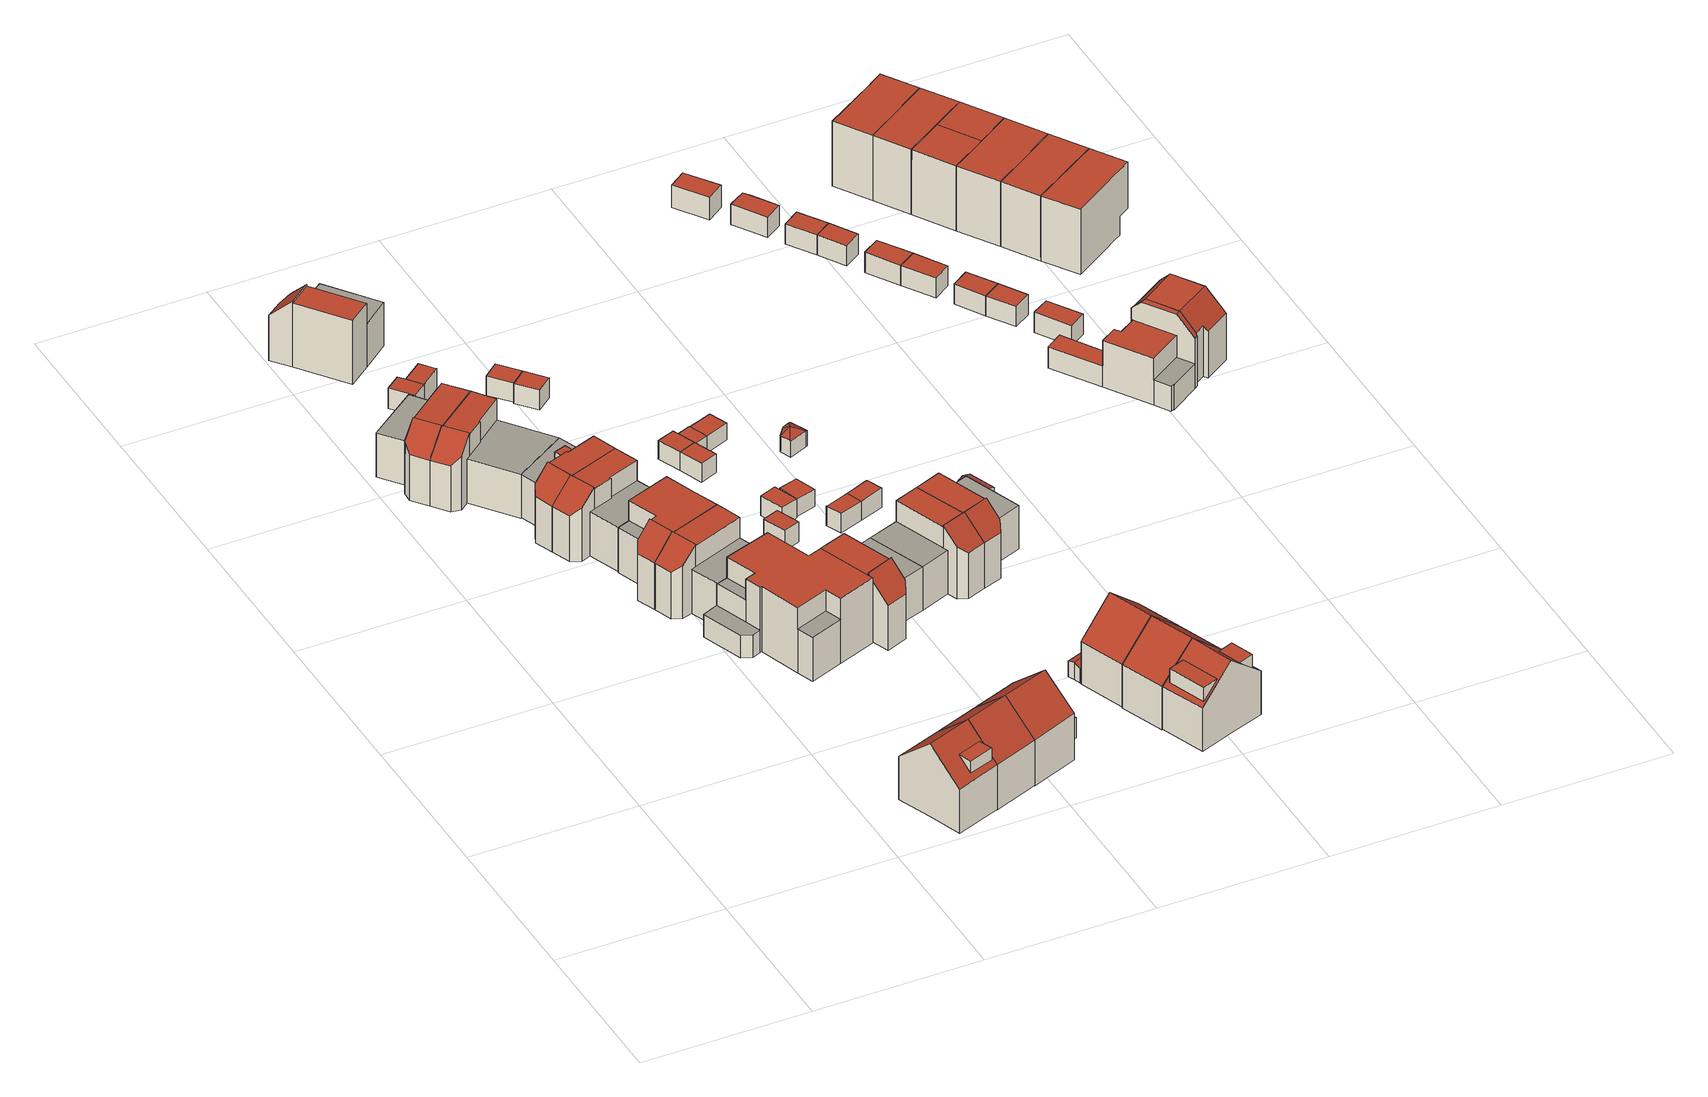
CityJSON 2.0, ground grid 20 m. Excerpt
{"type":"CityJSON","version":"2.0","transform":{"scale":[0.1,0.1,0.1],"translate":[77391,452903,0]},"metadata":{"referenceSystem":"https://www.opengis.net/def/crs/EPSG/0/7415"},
"CityObjects":{
"building1":{"type":"Building","attributes":{"Volume":378.09,"Dakoppervlakte":58.96,"Muuroppervlakte":194.92,"Vloeroppervlakte":49.73,"hoogte_Z_max_in_m_NAP":10.46,"GEB_DOEL":"woonfunctie","dateOfConstruction":"1984-01-01","measuredHeight":9.39},"children":["building1-1"],"geometry":[{"type":"Solid","lod":"2","boundaries":[[[[0,1,2,3,4,5]],[[6,7,8,9],[10,11,12,13]],[[14,15,9,8]],[[7,6,3,2]],[[7,2,1,8]],[[5,15,14,0]],[[1,0,14,8]],[[9,15,5,4,3,6]],[[12,11,16,17]],[[17,16,10,13]],[[17,13,12]],[[11,10,16]]]],"semantics":{"surfaces":[{"type":"GroundSurface"},{"type":"RoofSurface"},{"type":"WallSurface"}],"values":[[0,1,1,2,2,2,2,2,1,2,2,2]]}}]},
"building1-1":{"type":"BuildingInstallation","attributes":{"relationToConstruction":"outside"},"parents":["building1"],"geometry":[{"type":"MultiSurface","lod":"2","boundaries":[[[12,11,16,17]],[[17,16,10,13]],[[17,13,12]],[[11,10,16]]],"semantics":{"surfaces":[{"type":"RoofSurface"},{"type":"WallSurface"}],"values":[0,1,1,1]}}]},
"building2":{"type":"Building","attributes":{"Volume":415.35,"Dakoppervlakte":34.85,"Muuroppervlakte":242.77,"Vloeroppervlakte":60.05,"hoogte_Z_max_in_m_NAP":9.64,"GEB_DOEL":"woonfunctie","dateOfConstruction":"1986-01-01","measuredHeight":8.59},"geometry":[{"type":"Solid","lod":"2","boundaries":[[[[18,19,20,21,22,23,24,25,26]],[[27,28,29,30,31]],[[32,33,34,35]],[[36,37,38,39,40]],[[18,29,28,19]],[[18,26,30,29]],[[21,32,35,22]],[[33,32,21,20,27]],[[23,36,40,24]],[[23,22,35,37,36]],[[25,24,40,39]],[[37,35,34,38]],[[27,31,34,33]],[[34,31,30,26,25,39,38]],[[27,20,19,28]]]],"semantics":{"surfaces":[{"type":"GroundSurface"},{"type":"OuterFloorSurface"},{"type":"RoofSurface"},{"type":"WallSurface"}],"values":[[0,1,2,2,3,3,3,3,3,3,3,3,3,3,3]]}}]},
"building3":{"type":"Building","attributes":{"Volume":521.45,"Dakoppervlakte":33.37,"Muuroppervlakte":272.32,"Vloeroppervlakte":79.39,"hoogte_Z_max_in_m_NAP":9.64,"GEB_DOEL":"woonfunctie","dateOfConstruction":"1986-01-01","measuredHeight":8.59},"geometry":[{"type":"Solid","lod":"2","boundaries":[[[[22,21,41,42,43,44,45,46,23]],[[47,48,49,50,51,52,53]],[[35,54,55,56,57,32]],[[36,58,59,60,37]],[[51,50,44,43]],[[41,53,52,42]],[[32,57,53,41,21]],[[21,22,35,32]],[[22,23,36,37,35]],[[36,23,46,58]],[[59,58,46,45]],[[54,35,37,60]],[[48,55,54,49]],[[55,48,47,56]],[[53,57,56,47]],[[44,50,49,54,60,59,45]],[[51,43,42,52]]]],"semantics":{"surfaces":[{"type":"GroundSurface"},{"type":"OuterFloorSurface"},{"type":"RoofSurface"},{"type":"WallSurface"}],"values":[[0,1,2,2,3,3,3,3,3,3,3,3,3,3,3,3,3]]}}]},
"building4":{"type":"Building","attributes":{"Volume":411.93,"Dakoppervlakte":32.97,"Muuroppervlakte":242.94,"Vloeroppervlakte":59.69,"hoogte_Z_max_in_m_NAP":9.59,"GEB_DOEL":"woonfunctie","dateOfConstruction":"1986-01-01","measuredHeight":8.54},"geometry":[{"type":"Solid","lod":"2","boundaries":[[[[61,62,63,64,65,66,67,68,69]],[[70,71,72,73,74,75,76]],[[77,78,79,80,81,82]],[[83,84,85,86,87]],[[75,65,64,76]],[[70,63,62,71]],[[81,80,71,62,61]],[[69,82,81,61]],[[69,68,83,87,82]],[[67,84,83,68]],[[66,85,84,67]],[[86,77,82,87]],[[78,77,74,73]],[[78,73,72,79]],[[71,80,79,72]],[[74,77,86,85,66,65,75]],[[63,70,76,64]]]],"semantics":{"surfaces":[{"type":"GroundSurface"},{"type":"OuterFloorSurface"},{"type":"RoofSurface"},{"type":"WallSurface"}],"values":[[0,1,2,2,3,3,3,3,3,3,3,3,3,3,3,3,3]]}}]},
"building5":{"type":"Building","attributes":{"Volume":417.47,"Dakoppervlakte":36.05,"Muuroppervlakte":248.72,"Vloeroppervlakte":59.8,"hoogte_Z_max_in_m_NAP":9.59,"GEB_DOEL":"woonfunctie","dateOfConstruction":"1986-01-01","measuredHeight":8.54},"geometry":[{"type":"Solid","lod":"2","boundaries":[[[[88,61,69,68,89,90,91,92,93]],[[94,52,51,95,96,97,98,99,100,101]],[[102,103,104,105,82,81]],[[106,107,108,109,110,111]],[[112,113,114,115]],[[116,117,118,83,87]],[[88,93,52,94]],[[52,93,92,51]],[[92,91,95,51]],[[81,82,69,61]],[[61,88,94,102,81]],[[106,114,113,107]],[[89,118,117,90]],[[89,68,83,118]],[[87,83,68,69,82]],[[87,82,105,116]],[[100,99,114,106,111]],[[115,114,99,98]],[[94,101,110,109,103,102]],[[107,113,112,97,96,105,104,108]],[[100,111,110,101]],[[112,115,98,97]],[[105,96,95,91,90,117,116]],[[103,109,108,104]]]],"semantics":{"surfaces":[{"type":"GroundSurface"},{"type":"OuterFloorSurface"},{"type":"RoofSurface"},{"type":"WallSurface"}],"values":[[0,1,2,2,2,2,3,3,3,3,3,3,3,3,3,3,3,3,3,3,3,3,3,3]]}}]},
"building6":{"type":"Building","attributes":{"Volume":368.02,"Dakoppervlakte":64.48,"Muuroppervlakte":194.18,"Vloeroppervlakte":48.71,"hoogte_Z_max_in_m_NAP":10.46,"GEB_DOEL":"woonfunctie","dateOfConstruction":"1984-01-01","measuredHeight":9.41},"geometry":[{"type":"Solid","lod":"2","boundaries":[[[[119,120,121,122,123,124]],[[125,8,7,126]],[[14,8,125,127]],[[126,7,122,121]],[[124,14,127,119]],[[123,8,14,124]],[[126,121,120,119,127,125]],[[123,122,7,8]]]],"semantics":{"surfaces":[{"type":"GroundSurface"},{"type":"RoofSurface"},{"type":"WallSurface"}],"values":[[0,1,1,2,2,2,2,2]]}}]},
"building7":{"type":"Building","attributes":{"Volume":403.66,"Dakoppervlakte":33.39,"Muuroppervlakte":240.52,"Vloeroppervlakte":58.21,"hoogte_Z_max_in_m_NAP":9.59,"GEB_DOEL":"woonfunctie","dateOfConstruction":"1986-01-01","measuredHeight":8.55},"geometry":[{"type":"Solid","lod":"2","boundaries":[[[[128,129,130,131,132,133,134,135,136]],[[137,138,139,140,141]],[[142,143,144,145]],[[146,147,148,149,150]],[[128,137,141,129]],[[137,128,136,138]],[[144,138,136,135,145]],[[134,142,145,135]],[[134,133,146,150,142]],[[146,133,132,147]],[[132,131,148,147]],[[149,143,142,150]],[[139,138,144,143]],[[139,143,149,148,131,130,140]],[[140,130,129,141]]]],"semantics":{"surfaces":[{"type":"GroundSurface"},{"type":"OuterFloorSurface"},{"type":"RoofSurface"},{"type":"WallSurface"}],"values":[[0,1,2,2,3,3,3,3,3,3,3,3,3,3,3]]}}]},
"building8":{"type":"Building","attributes":{"Volume":475.39,"Dakoppervlakte":56.48,"Muuroppervlakte":264.5,"Vloeroppervlakte":59.6,"hoogte_Z_max_in_m_NAP":9.59,"GEB_DOEL":"woonfunctie","dateOfConstruction":"1986-01-01","measuredHeight":8.56},"geometry":[{"type":"Solid","lod":"2","boundaries":[[[[134,133,151,152,153,154,155,156,157,135]],[[158,159,76,160,161]],[[162,142,145,163,164,165,166]],[[167,146,150,168,169]],[[135,145,142,134]],[[164,156,155,159,165]],[[152,151,167,169]],[[151,133,146,167]],[[142,150,146,133,134]],[[159,155,154,76]],[[76,154,153,160]],[[168,162,161,160,153,152,169]],[[158,161,162,166]],[[166,165,159,158]],[[150,142,162,168]],[[164,163,145,135,157,156]]]],"semantics":{"surfaces":[{"type":"GroundSurface"},{"type":"OuterFloorSurface"},{"type":"RoofSurface"},{"type":"WallSurface"}],"values":[[0,1,2,2,3,3,3,3,3,3,3,3,3,3,3,3]]}}]},
"building9":{"type":"Building","attributes":{"Volume":16.62,"Dakoppervlakte":6.48,"Muuroppervlakte":26.58,"Vloeroppervlakte":6.48,"hoogte_Z_max_in_m_NAP":3.57,"GEB_DOEL":"onbekend","dateOfConstruction":"1986-01-01","measuredHeight":2.57},"geometry":[{"type":"Solid","lod":"2","boundaries":[[[[170,171,172,173,174]],[[175,176,177,178,179]],[[171,170,178,177]],[[174,179,178,170]],[[174,173,175,179]],[[172,176,175,173]],[[177,176,172,171]]]],"semantics":{"surfaces":[{"type":"GroundSurface"},{"type":"RoofSurface"},{"type":"WallSurface"}],"values":[[0,1,2,2,2,2,2]]}}]},
"building10":{"type":"Building","attributes":{"Volume":429.47,"Dakoppervlakte":34.71,"Muuroppervlakte":247.16,"Vloeroppervlakte":62.88,"hoogte_Z_max_in_m_NAP":9.65,"GEB_DOEL":"woonfunctie","dateOfConstruction":"1986-01-01","measuredHeight":8.58},"geometry":[{"type":"Solid","lod":"2","boundaries":[[[[180,181,182,183,184,185,186,187,188]],[[189,190,191,192,193]],[[194,195,196,197]],[[198,199,200,201,202]],[[193,187,186,189]],[[185,190,189,186]],[[181,180,194,197]],[[180,188,192,195,194]],[[201,184,183,202]],[[183,182,198,202]],[[182,181,197,199,198]],[[199,197,196,200]],[[195,192,191,196]],[[200,196,191,190,185,184,201]],[[193,192,188,187]]]],"semantics":{"surfaces":[{"type":"GroundSurface"},{"type":"OuterFloorSurface"},{"type":"RoofSurface"},{"type":"WallSurface"}],"values":[[0,1,2,2,3,3,3,3,3,3,3,3,3,3,3]]}}]},
"building11":{"type":"Building","attributes":{"Volume":949.76,"Dakoppervlakte":98.53,"Muuroppervlakte":393.21,"Vloeroppervlakte":125.62,"hoogte_Z_max_in_m_NAP":9.45,"GEB_DOEL":"woonfunctie","dateOfConstruction":"1986-01-01","measuredHeight":8.42},"geometry":[{"type":"Solid","lod":"2","boundaries":[[[[203,204,205,206,207,208,209,210,211,212,213,214,215,129,216,128]],[[217,218,219,220]],[[221,222,223,224,225,226]],[[227,228,141,229,230]],[[231,232,233,234,235,236,237,238,239,240,241,242,243]],[[241,240,224,211,210]],[[210,209,218,242,241]],[[207,206,232,231,220]],[[232,206,205,233]],[[236,235,234,204,203,128]],[[237,236,128,216,228]],[[218,209,208,219]],[[207,220,219,208]],[[217,243,242,218]],[[220,231,243,217]],[[214,221,226,215]],[[221,214,213,222]],[[222,213,212,223]],[[212,211,224,223]],[[216,129,141,228]],[[129,215,226,229,141]],[[229,226,225,230]],[[237,228,227,238]],[[227,230,239,238]],[[240,239,230,225,224]],[[234,233,205,204]]]],"semantics":{"surfaces":[{"type":"GroundSurface"},{"type":"OuterFloorSurface"},{"type":"RoofSurface"},{"type":"WallSurface"}],"values":[[0,1,1,1,2,3,3,3,3,3,3,3,3,3,3,3,3,3,3,3,3,3,3,3,3,3]]}}]},
"building12":{"type":"Building","attributes":{"Volume":16.82,"Dakoppervlakte":6.54,"Muuroppervlakte":26.75,"Vloeroppervlakte":6.54,"hoogte_Z_max_in_m_NAP":3.57,"GEB_DOEL":"onbekend","dateOfConstruction":"1986-01-01","measuredHeight":2.57},"geometry":[{"type":"Solid","lod":"2","boundaries":[[[[171,244,245,246,172]],[[247,248,177,176,249]],[[171,172,176,177]],[[172,246,249,176]],[[248,247,249,246,245,244]],[[244,171,177,248]]]],"semantics":{"surfaces":[{"type":"GroundSurface"},{"type":"RoofSurface"},{"type":"WallSurface"}],"values":[[0,1,2,2,2,2]]}}]},
"building13":{"type":"Building","attributes":{"Volume":399.97,"Dakoppervlakte":68.27,"Muuroppervlakte":203.67,"Vloeroppervlakte":51.58,"hoogte_Z_max_in_m_NAP":10.46,"GEB_DOEL":"woonfunctie","dateOfConstruction":"1984-01-01","measuredHeight":9.6},"geometry":[{"type":"Solid","lod":"2","boundaries":[[[[250,251,252,253,254,255]],[[125,126,256,257]],[[258,127,125,257]],[[255,127,258,250]],[[256,126,253,252]],[[256,252,251,257]],[[126,125,127,255,254,253]],[[251,250,258,257]]]],"semantics":{"surfaces":[{"type":"GroundSurface"},{"type":"RoofSurface"},{"type":"WallSurface"}],"values":[[0,1,1,2,2,2,2,2]]}}]},
"building14":{"type":"Building","attributes":{"Volume":470.98,"Dakoppervlakte":51.83,"Muuroppervlakte":286.87,"Vloeroppervlakte":76.93,"hoogte_Z_max_in_m_NAP":9.68,"GEB_DOEL":"woonfunctie","dateOfConstruction":"1986-01-01","measuredHeight":8.57},"geometry":[{"type":"Solid","lod":"2","boundaries":[[[[259,260,261,262,263,264,265,266,267,268,269,270,271,272,273,274]],[[275,276,277,278,279]],[[280,281,282,233,283]],[[284,285,286,287,288]],[[289,290,291,292]],[[293,294,295,296,297,298]],[[278,266,265,279]],[[264,275,279,265]],[[263,276,275,264]],[[233,288,272,271,283]],[[262,261,291,285,284]],[[259,289,292,260]],[[259,274,290,289]],[[260,292,291,261]],[[286,285,291,290]],[[262,284,288,233,282,281,276,263]],[[273,272,288,287]],[[293,283,271,270,294]],[[270,269,295,294]],[[269,268,296,295]],[[297,296,268,267]],[[293,298,280,283]],[[280,277,276,281]],[[277,280,298,297,267,266,278]],[[287,286,290,274,273]]]],"semantics":{"surfaces":[{"type":"GroundSurface"},{"type":"OuterFloorSurface"},{"type":"RoofSurface"},{"type":"WallSurface"}],"values":[[0,1,2,2,2,2,3,3,3,3,3,3,3,3,3,3,3,3,3,3,3,3,3,3,3]]}}]},
"building15":{"type":"Building","attributes":{"Volume":17.78,"Dakoppervlakte":7.06,"Muuroppervlakte":27.09,"Vloeroppervlakte":10.6,"hoogte_Z_max_in_m_NAP":3.57,"GEB_DOEL":"onbekend","dateOfConstruction":"1986-01-01","measuredHeight":2.52},"geometry":[{"type":"Solid","lod":"2","boundaries":[[[[299,300,301,302,303]],[[304,305,306,307,308]],[[308,299,303,304]],[[302,305,304,303]],[[307,306,305,302,301,300]],[[300,299,308,307]]]],"semantics":{"surfaces":[{"type":"GroundSurface"},{"type":"RoofSurface"},{"type":"WallSurface"}],"values":[[0,1,2,2,2,2]]}}]},
"building16":{"type":"Building","attributes":{"Volume":29.58,"Dakoppervlakte":11.16,"Muuroppervlakte":40.88,"Vloeroppervlakte":11.16,"hoogte_Z_max_in_m_NAP":3.54,"GEB_DOEL":"onbekend","dateOfConstruction":"1984-01-01","measuredHeight":2.65},"geometry":[{"type":"Solid","lod":"2","boundaries":[[[[309,310,311,312]],[[313,314,315,316]],[[312,315,314,309]],[[312,311,316,315]],[[310,313,316,311]],[[310,309,314,313]]]],"semantics":{"surfaces":[{"type":"GroundSurface"},{"type":"RoofSurface"},{"type":"WallSurface"}],"values":[[0,1,2,2,2,2]]}}]},
"building17":{"type":"Building","attributes":{"Volume":17.31,"Dakoppervlakte":6.73,"Muuroppervlakte":26.91,"Vloeroppervlakte":6.73,"hoogte_Z_max_in_m_NAP":3.57,"GEB_DOEL":"onbekend","dateOfConstruction":"1986-01-01","measuredHeight":2.57},"geometry":[{"type":"Solid","lod":"2","boundaries":[[[[317,318,319,320]],[[321,322,308,307]],[[307,317,320,321]],[[320,319,322,321]],[[318,308,322,319]],[[317,307,308,318]]]],"semantics":{"surfaces":[{"type":"GroundSurface"},{"type":"RoofSurface"},{"type":"WallSurface"}],"values":[[0,1,2,2,2,2]]}}]},
"building18":{"type":"Building","attributes":{"Volume":15.62,"Dakoppervlakte":6.17,"Muuroppervlakte":25.58,"Vloeroppervlakte":6.17,"hoogte_Z_max_in_m_NAP":3.57,"GEB_DOEL":"onbekend","dateOfConstruction":"1986-01-01","measuredHeight":2.53},"geometry":[{"type":"Solid","lod":"2","boundaries":[[[[323,324,325,326,327,328]],[[329,330,331,332,333,334]],[[328,329,334,323]],[[331,330,329,328,327,326]],[[326,325,332,331]],[[334,333,332,325,324,323]]]],"semantics":{"surfaces":[{"type":"GroundSurface"},{"type":"RoofSurface"},{"type":"WallSurface"}],"values":[[0,1,2,2,2,2]]}}]},
"building19":{"type":"Building","attributes":{"Volume":16.12,"Dakoppervlakte":6.67,"Muuroppervlakte":25.18,"Vloeroppervlakte":6.67,"hoogte_Z_max_in_m_NAP":3.49,"GEB_DOEL":"onbekend","dateOfConstruction":"1986-01-01","measuredHeight":2.42},"geometry":[{"type":"Solid","lod":"2","boundaries":[[[[335,336,337,338]],[[339,340,341,342]],[[335,338,342,341]],[[338,337,339,342]],[[336,340,339,337]],[[335,341,340,336]]]],"semantics":{"surfaces":[{"type":"GroundSurface"},{"type":"RoofSurface"},{"type":"WallSurface"}],"values":[[0,1,2,2,2,2]]}}]},
"building20":{"type":"Building","attributes":{"Volume":15.8,"Dakoppervlakte":6.46,"Muuroppervlakte":25.28,"Vloeroppervlakte":6.46,"hoogte_Z_max_in_m_NAP":3.57,"GEB_DOEL":"onbekend","dateOfConstruction":"1986-01-01","measuredHeight":2.44},"geometry":[{"type":"Solid","lod":"2","boundaries":[[[[343,344,345,346]],[[347,348,349,350]],[[346,349,348,343]],[[346,345,350,349]],[[344,347,350,345]],[[347,344,343,348]]]],"semantics":{"surfaces":[{"type":"GroundSurface"},{"type":"RoofSurface"},{"type":"WallSurface"}],"values":[[0,1,2,2,2,2]]}}]},
"building21":{"type":"Building","attributes":{"Volume":44.16,"Dakoppervlakte":19.16,"Muuroppervlakte":48.15,"Vloeroppervlakte":19.16,"hoogte_Z_max_in_m_NAP":3.49,"GEB_DOEL":"onbekend","dateOfConstruction":"1982-01-01","measuredHeight":2.44},"geometry":[{"type":"Solid","lod":"2","boundaries":[[[[335,351,352,353,354,355,356,357,358,336]],[[359,360,361,362]],[[340,363,364,365,366,341]],[[367,368,359,369]],[[355,362,361,356]],[[358,357,360,359]],[[363,367,354,353,364]],[[364,353,352,365]],[[351,366,365,352]],[[366,351,335,341]],[[341,335,336,368,340]],[[369,362,355,354,367]],[[368,336,358,359]],[[340,368,367,363]],[[369,359,362]],[[360,357,356,361]]]],"semantics":{"surfaces":[{"type":"GroundSurface"},{"type":"RoofSurface"},{"type":"WallSurface"}],"values":[[0,1,1,1,2,2,2,2,2,2,2,2,2,2,2,2]]}}]},
"building22":{"type":"Building","attributes":{"Volume":14.42,"Dakoppervlakte":6.56,"Muuroppervlakte":22.53,"Vloeroppervlakte":6.55,"hoogte_Z_max_in_m_NAP":3.38,"GEB_DOEL":"onbekend","dateOfConstruction":"1986-01-01","measuredHeight":2.26},"geometry":[{"type":"Solid","lod":"2","boundaries":[[[[370,371,372,373]],[[374,375,376,377]],[[370,373,376,375]],[[377,376,373,372]],[[371,374,377,372]],[[371,370,375,374]]]],"semantics":{"surfaces":[{"type":"GroundSurface"},{"type":"RoofSurface"},{"type":"WallSurface"}],"values":[[0,1,2,2,2,2]]}}]},
"building23":{"type":"Building","attributes":{"Volume":409.18,"Dakoppervlakte":33.83,"Muuroppervlakte":241.02,"Vloeroppervlakte":59.63,"hoogte_Z_max_in_m_NAP":9.64,"GEB_DOEL":"woonfunctie","dateOfConstruction":"1986-01-01","measuredHeight":8.54},"geometry":[{"type":"Solid","lod":"2","boundaries":[[[[265,264,378,379,380,381,382,383,384]],[[279,385,386,387,275]],[[388,389,390,391]],[[392,393,394,395,396]],[[264,265,279,275]],[[265,384,385,279]],[[391,390,380,379]],[[379,378,387,388,391]],[[393,383,382,394]],[[382,381,395,394]],[[396,395,381,380,390]],[[392,396,390,389]],[[389,388,387,386]],[[389,386,385,384,383,393,392]],[[378,264,275,387]]]],"semantics":{"surfaces":[{"type":"GroundSurface"},{"type":"OuterFloorSurface"},{"type":"RoofSurface"},{"type":"WallSurface"}],"values":[[0,1,2,2,3,3,3,3,3,3,3,3,3,3,3]]}}]},
"building24":{"type":"Building","attributes":{"Volume":15.64,"Dakoppervlakte":6.22,"Muuroppervlakte":25.61,"Vloeroppervlakte":6.22,"hoogte_Z_max_in_m_NAP":3.6,"GEB_DOEL":"onbekend","dateOfConstruction":"1986-01-01","measuredHeight":2.52},"geometry":[{"type":"Solid","lod":"2","boundaries":[[[[397,398,399,400,401]],[[402,403,404,405,406]],[[405,404,403,397,401,400]],[[400,399,406,405]],[[398,402,406,399]],[[398,397,403,402]]]],"semantics":{"surfaces":[{"type":"GroundSurface"},{"type":"RoofSurface"},{"type":"WallSurface"}],"values":[[0,1,2,2,2,2]]}}]},
"building25":{"type":"Building","attributes":{"Volume":11.13,"Dakoppervlakte":5.53,"Muuroppervlakte":19.69,"Vloeroppervlakte":5.28,"hoogte_Z_max_in_m_NAP":3.22,"GEB_DOEL":"onbekend","dateOfConstruction":"1984-01-01","measuredHeight":2.24},"geometry":[{"type":"Solid","lod":"2","boundaries":[[[[407,408,409,410,411,412]],[[413,414,415,416]],[[417,418,416,415]],[[408,407,414,413]],[[411,410,418,417]],[[416,418,410,409]],[[417,415,414,407,412,411]],[[409,408,413,416]]]],"semantics":{"surfaces":[{"type":"GroundSurface"},{"type":"RoofSurface"},{"type":"WallSurface"}],"values":[[0,1,1,2,2,2,2,2]]}}]},
"building26":{"type":"Building","attributes":{"Volume":16.11,"Dakoppervlakte":6.32,"Muuroppervlakte":26.21,"Vloeroppervlakte":6.32,"hoogte_Z_max_in_m_NAP":3.6,"GEB_DOEL":"onbekend","dateOfConstruction":"1986-01-01","measuredHeight":2.55},"geometry":[{"type":"Solid","lod":"2","boundaries":[[[[419,420,398,397,421]],[[422,423,424,403,402]],[[398,420,422,402]],[[420,419,423,422]],[[403,424,423,419,421,397]],[[402,403,397,398]]]],"semantics":{"surfaces":[{"type":"GroundSurface"},{"type":"RoofSurface"},{"type":"WallSurface"}],"values":[[0,1,2,2,2,2]]}}]},
"building27":{"type":"Building","attributes":{"Volume":389.36,"Dakoppervlakte":68.84,"Muuroppervlakte":198.13,"Vloeroppervlakte":51.87,"hoogte_Z_max_in_m_NAP":10.42,"GEB_DOEL":"woonfunctie","dateOfConstruction":"1984-01-01","measuredHeight":9.43},"geometry":[{"type":"Solid","lod":"2","boundaries":[[[[425,426,427,428,429,430]],[[431,432,433,434]],[[435,436,434,433]],[[431,429,428,432]],[[435,426,425,436]],[[430,434,436,425]],[[427,426,435,433,432,428]],[[429,431,434,430]]]],"semantics":{"surfaces":[{"type":"GroundSurface"},{"type":"RoofSurface"},{"type":"WallSurface"}],"values":[[0,1,1,2,2,2,2,2]]}}]},
"building28":{"type":"Building","attributes":{"Volume":382.03,"Dakoppervlakte":67.17,"Muuroppervlakte":197.74,"Vloeroppervlakte":50.61,"hoogte_Z_max_in_m_NAP":10.42,"GEB_DOEL":"woonfunctie","dateOfConstruction":"1984-01-01","measuredHeight":9.47},"geometry":[{"type":"Solid","lod":"2","boundaries":[[[[437,438,439,440,441,442]],[[432,443,444,433]],[[444,445,435,433]],[[445,441,440,435]],[[443,432,438,437]],[[442,444,443,437]],[[435,440,439,438,432,433]],[[444,442,441,445]]]],"semantics":{"surfaces":[{"type":"GroundSurface"},{"type":"RoofSurface"},{"type":"WallSurface"}],"values":[[0,1,1,2,2,2,2,2]]}}]},
"building29":{"type":"Building","attributes":{"Volume":385.84,"Dakoppervlakte":45.53,"Muuroppervlakte":194.96,"Vloeroppervlakte":49.72,"hoogte_Z_max_in_m_NAP":10.42,"GEB_DOEL":"woonfunctie","dateOfConstruction":"1984-01-01","measuredHeight":9.42},"children":["building29-1","building29-2"],"geometry":[{"type":"Solid","lod":"2","boundaries":[[[[446,447,448,449,450,451]],[[444,443,452,453],[454,455,456,457]],[[444,453,458,445],[459,460,461,462]],[[458,449,448,445]],[[444,445,448,447]],[[452,451,450,449,458,453]],[[443,446,451,452]],[[447,446,443,444]],[[463,457,456,464]],[[464,455,454,463]],[[454,457,463]],[[464,456,455]],[[459,462,465,466]],[[465,462,461]],[[465,461,460,466]],[[466,460,459]]]],"semantics":{"surfaces":[{"type":"GroundSurface"},{"type":"RoofSurface"},{"type":"WallSurface"}],"values":[[0,1,1,2,2,2,2,2,1,2,2,2,1,2,2,2]]}}]},
"building29-1":{"type":"BuildingInstallation","attributes":{"relationToConstruction":"outside"},"parents":["building29"],"geometry":[{"type":"MultiSurface","lod":"2","boundaries":[[[463,457,456,464]],[[464,455,454,463]],[[454,457,463]],[[464,456,455]]],"semantics":{"surfaces":[{"type":"RoofSurface"},{"type":"WallSurface"}],"values":[0,1,1,1]}}]},
"building29-2":{"type":"BuildingInstallation","attributes":{"relationToConstruction":"outside"},"parents":["building29"],"geometry":[{"type":"MultiSurface","lod":"2","boundaries":[[[459,462,465,466]],[[465,462,461]],[[465,461,460,466]],[[466,460,459]]],"semantics":{"surfaces":[{"type":"RoofSurface"},{"type":"WallSurface"}],"values":[0,1,1,1]}}]},
"building30":{"type":"Building","attributes":{"Volume":11.74,"Dakoppervlakte":6.01,"Muuroppervlakte":18.48,"Vloeroppervlakte":5.08,"hoogte_Z_max_in_m_NAP":3.89,"GEB_DOEL":"onbekend","dateOfConstruction":"1982-01-01","measuredHeight":2.8},"geometry":[{"type":"Solid","lod":"2","boundaries":[[[[467,468,469,470,471,472,473,474,475,476]],[[477,478,479,480]],[[481,478,477]],[[480,482,483,484,477]],[[485,486,481,477]],[[477,484,487,485]],[[482,476,475,483]],[[483,475,474,473,487,484]],[[487,473,472,471,486,485]],[[478,481,486,471,470,469,468,479]],[[467,480,479,468]],[[467,476,482,480]]]],"semantics":{"surfaces":[{"type":"GroundSurface"},{"type":"RoofSurface"},{"type":"WallSurface"}],"values":[[0,1,1,1,1,1,2,2,2,2,2,2]]}}]},
"building31":{"type":"Building","attributes":{"Volume":427.07,"Dakoppervlakte":34.52,"Muuroppervlakte":245.69,"Vloeroppervlakte":62.36,"hoogte_Z_max_in_m_NAP":9.64,"GEB_DOEL":"woonfunctie","dateOfConstruction":"1986-01-01","measuredHeight":8.55},"geometry":[{"type":"Solid","lod":"2","boundaries":[[[[488,489,490,381,380,379,491,492,493]],[[494,495,496,497,498]],[[391,390,499,500]],[[395,501,502,503,396]],[[498,493,492,494]],[[491,495,494,492]],[[391,500,495,491,379]],[[379,380,390,391]],[[396,390,380,381,395]],[[381,490,501,395]],[[502,501,490,489]],[[499,390,396,503]],[[499,496,495,500]],[[502,489,488,497,496,499,503]],[[493,498,497,488]]]],"semantics":{"surfaces":[{"type":"GroundSurface"},{"type":"OuterFloorSurface"},{"type":"RoofSurface"},{"type":"WallSurface"}],"values":[[0,1,2,2,3,3,3,3,3,3,3,3,3,3,3]]}}]},
"building32":{"type":"Building","attributes":{"Volume":15.44,"Dakoppervlakte":7.36,"Muuroppervlakte":22.98,"Vloeroppervlakte":7.01,"hoogte_Z_max_in_m_NAP":3.45,"GEB_DOEL":"onbekend","dateOfConstruction":"1982-01-01","measuredHeight":2.36},"geometry":[{"type":"Solid","lod":"2","boundaries":[[[[504,505,506,507,508,509]],[[510,511,512,513]],[[514,515,510,513]],[[511,504,509,512]],[[514,507,506,515]],[[505,510,515,506]],[[512,509,508,507,514,513]],[[511,510,505,504]]]],"semantics":{"surfaces":[{"type":"GroundSurface"},{"type":"RoofSurface"},{"type":"WallSurface"}],"values":[[0,1,1,2,2,2,2,2]]}}]},
"building33":{"type":"Building","attributes":{"Volume":30.87,"Dakoppervlakte":10.92,"Muuroppervlakte":39.26,"Vloeroppervlakte":10.92,"hoogte_Z_max_in_m_NAP":3.36,"GEB_DOEL":"onbekend","dateOfConstruction":"1980-01-01","measuredHeight":2.83},"geometry":[{"type":"Solid","lod":"2","boundaries":[[[[516,517,518,519]],[[520,521,522,523]],[[523,516,519,520]],[[519,518,521,520]],[[521,518,517,522]],[[516,523,522,517]]]],"semantics":{"surfaces":[{"type":"GroundSurface"},{"type":"RoofSurface"},{"type":"WallSurface"}],"values":[[0,1,2,2,2,2]]}}]},
"building34":{"type":"Building","attributes":{"Volume":27.77,"Dakoppervlakte":10.75,"Muuroppervlakte":35.5,"Vloeroppervlakte":10.75,"hoogte_Z_max_in_m_NAP":3.36,"GEB_DOEL":"onbekend","dateOfConstruction":"1980-01-01","measuredHeight":2.58},"geometry":[{"type":"Solid","lod":"2","boundaries":[[[[524,525,526,527,528]],[[529,530,531,532,533]],[[527,526,530,529]],[[530,526,525,531]],[[525,524,532,531]],[[529,533,532,524,528,527]]]],"semantics":{"surfaces":[{"type":"GroundSurface"},{"type":"RoofSurface"},{"type":"WallSurface"}],"values":[[0,1,2,2,2,2]]}}]},
"building35":{"type":"Building","attributes":{"Volume":23.37,"Dakoppervlakte":9.11,"Muuroppervlakte":31.79,"Vloeroppervlakte":9.11,"hoogte_Z_max_in_m_NAP":3.36,"GEB_DOEL":"onbekend","dateOfConstruction":"1980-01-01","measuredHeight":2.56},"geometry":[{"type":"Solid","lod":"2","boundaries":[[[[534,535,536,537]],[[538,539,540,541]],[[534,537,539,538]],[[536,540,539,537]],[[535,541,540,536]],[[535,534,538,541]]]],"semantics":{"surfaces":[{"type":"GroundSurface"},{"type":"RoofSurface"},{"type":"WallSurface"}],"values":[[0,1,2,2,2,2]]}}]},
"building36":{"type":"Building","attributes":{"Volume":22.76,"Dakoppervlakte":8.76,"Muuroppervlakte":31.44,"Vloeroppervlakte":8.76,"hoogte_Z_max_in_m_NAP":3.36,"GEB_DOEL":"onbekend","dateOfConstruction":"1980-01-01","measuredHeight":2.6},"geometry":[{"type":"Solid","lod":"2","boundaries":[[[[534,537,542,543]],[[538,544,545,539]],[[534,543,544,538]],[[543,542,545,544]],[[545,542,537,539]],[[534,538,539,537]]]],"semantics":{"surfaces":[{"type":"GroundSurface"},{"type":"RoofSurface"},{"type":"WallSurface"}],"values":[[0,1,2,2,2,2]]}}]},
"building37":{"type":"Building","attributes":{"Volume":26.82,"Dakoppervlakte":10.6,"Muuroppervlakte":34.48,"Vloeroppervlakte":10.6,"hoogte_Z_max_in_m_NAP":3.36,"GEB_DOEL":"onbekend","dateOfConstruction":"1980-01-01","measuredHeight":2.53},"geometry":[{"type":"Solid","lod":"2","boundaries":[[[[546,547,548,549]],[[550,551,552,553]],[[546,549,551,550]],[[548,552,551,549]],[[547,553,552,548]],[[553,547,546,550]]]],"semantics":{"surfaces":[{"type":"GroundSurface"},{"type":"RoofSurface"},{"type":"WallSurface"}],"values":[[0,1,2,2,2,2]]}}]},
"building38":{"type":"Building","attributes":{"Volume":26.02,"Dakoppervlakte":10.22,"Muuroppervlakte":33.91,"Vloeroppervlakte":10.22,"hoogte_Z_max_in_m_NAP":3.36,"GEB_DOEL":"onbekend","dateOfConstruction":"1980-01-01","measuredHeight":2.55},"geometry":[{"type":"Solid","lod":"2","boundaries":[[[[546,549,554,555]],[[550,556,557,551]],[[546,555,556,550]],[[555,554,557,556]],[[549,551,557,554]],[[546,550,551,549]]]],"semantics":{"surfaces":[{"type":"GroundSurface"},{"type":"RoofSurface"},{"type":"WallSurface"}],"values":[[0,1,2,2,2,2]]}}]},
"building39":{"type":"Building","attributes":{"Volume":23.45,"Dakoppervlakte":9.24,"Muuroppervlakte":31.72,"Vloeroppervlakte":9.24,"hoogte_Z_max_in_m_NAP":3.36,"GEB_DOEL":"onbekend","dateOfConstruction":"1980-01-01","measuredHeight":2.54},"geometry":[{"type":"Solid","lod":"2","boundaries":[[[[558,559,560,561]],[[562,563,564,565]],[[558,561,563,562]],[[560,564,563,561]],[[559,565,564,560]],[[559,558,562,565]]]],"semantics":{"surfaces":[{"type":"GroundSurface"},{"type":"RoofSurface"},{"type":"WallSurface"}],"values":[[0,1,2,2,2,2]]}}]},
"building40":{"type":"Building","attributes":{"Volume":22.63,"Dakoppervlakte":8.8,"Muuroppervlakte":31.19,"Vloeroppervlakte":8.8,"hoogte_Z_max_in_m_NAP":3.36,"GEB_DOEL":"onbekend","dateOfConstruction":"1980-01-01","measuredHeight":2.57},"geometry":[{"type":"Solid","lod":"2","boundaries":[[[[558,561,566,567]],[[562,568,569,563]],[[558,567,568,562]],[[567,566,569,568]],[[561,563,569,566]],[[561,558,562,563]]]],"semantics":{"surfaces":[{"type":"GroundSurface"},{"type":"RoofSurface"},{"type":"WallSurface"}],"values":[[0,1,2,2,2,2]]}}]},
"building41":{"type":"Building","attributes":{"Volume":275.59,"Dakoppervlakte":47.92,"Muuroppervlakte":238.89,"Vloeroppervlakte":57.33,"hoogte_Z_max_in_m_NAP":9.74,"GEB_DOEL":"woonfunctie","dateOfConstruction":"1980-01-01","measuredHeight":8.72},"geometry":[{"type":"Solid","lod":"2","boundaries":[[[[570,571,572,573,574,575,576,577,578,579,580,581,582,583,584,585,586,587,588,589]],[[590,591,592,593,594,595,596]],[[597,598,599,600,601,602,603]],[[604,605,606,607,608,609]],[[610,611,606,605]],[[610,612,613,614,611]],[[615,616,617,618]],[[582,581,599,598]],[[600,599,581,580]],[[580,579,618,601,600]],[[575,596,603,602,617,576]],[[596,575,574,590]],[[574,573,591,590]],[[591,573,572,592]],[[585,584,612,610,605,586]],[[613,612,584,583]],[[583,582,598,614,613]],[[570,589,608,607,594]],[[609,608,589,588]],[[588,587,604,609]],[[586,605,604,587]],[[596,595,597,603]],[[607,606,611,614,598,597,595,594]],[[578,615,618,579]],[[577,616,615,578]],[[576,617,616,577]],[[602,601,618,617]],[[594,593,592,572,571,570]]]],"semantics":{"surfaces":[{"type":"GroundSurface"},{"type":"OuterFloorSurface"},{"type":"RoofSurface"},{"type":"WallSurface"}],"values":[[0,1,2,2,2,2,2,3,3,3,3,3,3,3,3,3,3,3,3,3,3,3,3,3,3,3,3,3]]}}]},
"building42":{"type":"Building","attributes":{"Volume":27.99,"Dakoppervlakte":10.9,"Muuroppervlakte":35.64,"Vloeroppervlakte":10.9,"hoogte_Z_max_in_m_NAP":3.36,"GEB_DOEL":"onbekend","dateOfConstruction":"1980-01-01","measuredHeight":2.57},"geometry":[{"type":"Solid","lod":"2","boundaries":[[[[619,620,621,622]],[[623,624,625,626]],[[619,622,624,623]],[[622,621,625,624]],[[620,626,625,621]],[[619,623,626,620]]]],"semantics":{"surfaces":[{"type":"GroundSurface"},{"type":"RoofSurface"},{"type":"WallSurface"}],"values":[[0,1,2,2,2,2]]}}]},
"building43":{"type":"Building","attributes":{"Volume":323.91,"Dakoppervlakte":48.36,"Muuroppervlakte":196.36,"Vloeroppervlakte":40.31,"hoogte_Z_max_in_m_NAP":9.74,"GEB_DOEL":"woonfunctie","dateOfConstruction":"1980-01-01","measuredHeight":8.53},"geometry":[{"type":"Solid","lod":"2","boundaries":[[[[627,628,629,630,631,632,633,634,635,636]],[[637,638,605,604,639,640]],[[605,638,641,610]],[[642,612,610,641]],[[630,629,642,641]],[[628,612,642,629]],[[612,628,627,636,635,604,605,610]],[[635,634,639,604]],[[634,633,640,639]],[[633,632,637,640]],[[641,638,637,632,631,630]]]],"semantics":{"surfaces":[{"type":"GroundSurface"},{"type":"RoofSurface"},{"type":"WallSurface"}],"values":[[0,1,1,1,2,2,2,2,2,2,2]]}}]},
"building44":{"type":"Building","attributes":{"Volume":330.64,"Dakoppervlakte":45.92,"Muuroppervlakte":227.58,"Vloeroppervlakte":24.13,"hoogte_Z_max_in_m_NAP":9.17,"GEB_DOEL":"woonfunctie","dateOfConstruction":"1980-01-01","measuredHeight":8.33},"geometry":[{"type":"MultiSurface","lod":"2","boundaries":[[[643,644,645,646]],[[647,648,649,650,651]],[[652,653,654,655,656,657,658,659,660,661]],[[662,663,664,665,666,667,668,669,670,671]],[[660,670,669,661]],[[661,669,668,652]],[[643,646,656,655]],[[665,664,650,649,648,671,670,660,659,657,656,646,645]],[[666,665,645,644]],[[651,650,664,663]],[[663,662,647,651]],[[647,662,671,648]],[[668,667,672,673]],[[652,668,673,672,667,666,644,643,655,654,653]]],"semantics":{"surfaces":[{"type":"GroundSurface"},{"type":"RoofSurface"},{"type":"OuterCeilingSurface"},{"type":"WallSurface"}],"values":[0,0,1,2,3,3,3,3,3,3,3,3,3,3]}}]},
"building45":{"type":"Building","attributes":{"Volume":329.62,"Dakoppervlakte":45.67,"Muuroppervlakte":235.7,"Vloeroppervlakte":24,"hoogte_Z_max_in_m_NAP":9.17,"GEB_DOEL":"woonfunctie","dateOfConstruction":"1980-01-01","measuredHeight":8.36},"geometry":[{"type":"MultiSurface","lod":"2","boundaries":[[[648,674,675,650]],[[676,677,646,645]],[[678,679,680,681]],[[682,660,683,658,657,656,684,685,686,687]],[[688,689,665,664,690,691,671,670,692,693,694,695]],[[683,660,670,671,648,650,664,665,645,646,656,657,658]],[[646,677,684,656]],[[689,688,678,681,696,692,682,685,684,677,676]],[[682,692,670,660]],[[671,691,674,648]],[[675,674,691,690]],[[650,675,690,664]],[[665,689,676,645]],[[688,695,679,678]],[[695,694,680,679]],[[681,680,694,693]],[[692,696,681,693]]],"semantics":{"surfaces":[{"type":"GroundSurface"},{"type":"RoofSurface"},{"type":"OuterCeilingSurface"},{"type":"WallSurface"}],"values":[0,0,0,1,2,3,3,3,3,3,3,3,3,3,3,3,3]}}]},
"building46":{"type":"Building","attributes":{"Volume":7.45,"Dakoppervlakte":4.19,"Muuroppervlakte":14.53,"Vloeroppervlakte":3.69,"hoogte_Z_max_in_m_NAP":3.52,"GEB_DOEL":"onbekend","dateOfConstruction":"1980-01-01","measuredHeight":2.27},"geometry":[{"type":"Solid","lod":"2","boundaries":[[[[697,698,699,700,701,702]],[[703,704,705,706]],[[707,704,703,708]],[[700,706,705,701]],[[707,708,698,697]],[[704,707,697,702]],[[706,700,699,698,708,703]],[[702,701,705,704]]]],"semantics":{"surfaces":[{"type":"GroundSurface"},{"type":"RoofSurface"},{"type":"WallSurface"}],"values":[[0,1,1,2,2,2,2,2]]}}]},
"building47":{"type":"Building","attributes":{"Volume":378.77,"Dakoppervlakte":52.45,"Muuroppervlakte":239.96,"Vloeroppervlakte":27.64,"hoogte_Z_max_in_m_NAP":9.17,"GEB_DOEL":"woonfunctie","dateOfConstruction":"1980-01-01","measuredHeight":8.36},"geometry":[{"type":"Solid","lod":"2","boundaries":[[[[709,710,678,681]],[[711,712,677,676]],[[713,714,715,716]],[[689,688,717,718,693,692,719,720,721,722,723,724]],[[725,685,684,726]],[[682,685,725,727]],[[727,719,692,682]],[[682,692,693,681,678,688,689,685]],[[712,711,724,725,726]],[[689,676,677,684,685]],[[709,681,693,718]],[[710,709,718,717]],[[678,710,717,688]],[[689,724,711,676]],[[723,722,715,714]],[[722,721,716,715]],[[713,716,721,720]],[[724,723,714,713,720,719,727,725]],[[684,677,712,726]]]],"semantics":{"surfaces":[{"type":"GroundSurface"},{"type":"OuterCeilingSurface"},{"type":"RoofSurface"},{"type":"WallSurface"}],"values":[[0,0,0,1,2,2,3,3,3,3,3,3,3,3,3,3,3,3,3]]}}]},
"building48":{"type":"Building","attributes":{"Volume":370.28,"Dakoppervlakte":51.29,"Muuroppervlakte":237.51,"Vloeroppervlakte":26.95,"hoogte_Z_max_in_m_NAP":9.17,"GEB_DOEL":"woonfunctie","dateOfConstruction":"1980-01-01","measuredHeight":8.36},"geometry":[{"type":"Solid","lod":"2","boundaries":[[[[713,728,729,714]],[[730,712,711,731]],[[732,733,734,735]],[[725,726,736,737,738,739,740,727,741,742]],[[724,723,743,744,720,719,745,746,747,748,749,750]],[[712,730,736,726]],[[731,750,749,732,735,746,745,740,739,738,737,736,730]],[[740,745,719,727]],[[720,744,728,713]],[[729,728,744,743]],[[714,729,743,723]],[[731,711,724,750]],[[733,732,749,748]],[[748,747,734,733]],[[735,734,747,746]],[[741,727,719,720,713,714,723,724,711,712,726,725,742]]]],"semantics":{"surfaces":[{"type":"GroundSurface"},{"type":"RoofSurface"},{"type":"OuterCeilingSurface"},{"type":"WallSurface"}],"values":[[0,0,0,1,2,3,3,3,3,3,3,3,3,3,3,3]]}}]},
"building49":{"type":"Building","attributes":{"Volume":341.72,"Dakoppervlakte":47.28,"Muuroppervlakte":241,"Vloeroppervlakte":25.01,"hoogte_Z_max_in_m_NAP":9.17,"GEB_DOEL":"woonfunctie","dateOfConstruction":"1980-01-01","measuredHeight":8.36},"geometry":[{"type":"Solid","lod":"2","boundaries":[[[[732,735,751,752]],[[753,754,730,731]],[[755,756,757,758]],[[740,739,738,737,736,759,760,761]],[[762,763,750,749,764,765,746,745,766,767,768,769]],[[761,766,745,740]],[[736,737,738,739,740,745,746,735,732,731,730]],[[730,754,759,736]],[[759,754,753,763,762,756,755,767,766,761,760]],[[751,735,746,765]],[[752,751,765,764]],[[732,752,764,749]],[[749,750,731,732]],[[753,731,750,763]],[[757,756,762,769]],[[769,768,758,757]],[[755,758,768,767]]]],"semantics":{"surfaces":[{"type":"GroundSurface"},{"type":"RoofSurface"},{"type":"OuterCeilingSurface"},{"type":"WallSurface"}],"values":[[0,0,0,1,2,3,3,3,3,3,3,3,3,3,3,3,3]]}}]},
"building50":{"type":"Building","attributes":{"Volume":328.58,"Dakoppervlakte":45.5,"Muuroppervlakte":237.17,"Vloeroppervlakte":23.95,"hoogte_Z_max_in_m_NAP":9.17,"GEB_DOEL":"woonfunctie","dateOfConstruction":"1980-01-01","measuredHeight":8.36},"geometry":[{"type":"MultiSurface","lod":"2","boundaries":[[[770,756,755,771]],[[772,754,753,773]],[[774,775,776,777]],[[778,761,779,780,760,759,781,782,783,784]],[[785,786,763,762,787,788,767,766,789,790,791,792]],[[754,772,781,759]],[[772,773,776,775,790,789,778,784,783,782,781]],[[778,789,766,761]],[[767,788,771,755]],[[788,787,770,771]],[[756,770,787,762]],[[763,786,773,753]],[[786,785,776,773]],[[785,792,777,776]],[[792,791,774,777]],[[774,791,790,775]],[[766,767,755,756,762,763,753,754,759,760,761]]],"semantics":{"surfaces":[{"type":"GroundSurface"},{"type":"RoofSurface"},{"type":"OuterCeilingSurface"},{"type":"WallSurface"}],"values":[0,0,0,1,2,3,3,3,3,3,3,3,3,3,3,3,3]}}]}
},
"vertices":[
[297,102,11],[312,61,11],[326,21,11],[272,1,11],[258,41,11],[242,82,11],[272,1,68],[326,21,68],[312,61,105],[258,41,105],[292,15,73],[287,31,88],[316,42,88],[322,26,73],[297,102,67],[242,82,67],[292,15,88],[322,26,88],
[10,828,10],[70,872,10],[93,842,10],[114,816,10],[59,774,10],[37,758,10],[23,776,10],[24,789,10],[34,797,10],[93,842,67],[70,872,67],[10,828,67],[34,797,67],[39,800,67],[114,816,94],[93,842,94],[39,800,94],[59,774,94],[37,758,69],[59,774,96],[39,800,96],[24,789,78],[23,776,69],
[132,792,10],[176,735,10],[112,696,10],[74,745,10],[64,737,10],[52,739,10],[98,765,67],[99,764,67],[79,749,67],[74,745,67],[112,696,67],[176,735,67],[132,792,67],[79,749,94],[99,764,94],[98,765,94],[132,792,94],[52,739,69],[64,737,78],[79,749,96],
[203,660,11],[214,631,11],[229,592,11],[160,567,11],[146,604,11],[134,600,11],[123,605,11],[114,628,11],[140,637,11],[229,592,68],[214,631,68],[175,617,68],[176,615,68],[152,607,68],[146,604,68],[160,567,68],[152,607,94],[176,615,94],[175,617,94],[214,631,94],[203,660,94],[140,637,94],[114,628,70],[123,605,70],[134,600,79],[152,607,96],[140,637,96],
[193,689,11],[106,650,11],[111,661,11],[123,666,11],[112,696,11],[176,735,11],[193,689,67],[123,666,67],[129,668,67],[141,672,67],[137,682,67],[146,686,67],[161,691,67],[165,679,67],[193,689,94],[157,676,94],[156,678,94],[129,668,94],[146,686,91],[150,676,91],[156,678,91],[157,676,91],[165,679,91],[161,691,91],[141,672,76],[150,676,76],[146,686,76],[137,682,76],[129,668,96],[111,661,79],[106,650,71],
[350,122,10],[365,81,10],[380,42,10],[326,21,10],[312,61,10],[297,102,10],[365,81,105],[380,42,68],[350,122,67],
[279,458,10],[209,435,10],[196,469,10],[184,465,10],[173,470,10],[165,492,10],[190,502,10],[254,525,10],[265,495,10],[279,458,67],[265,495,67],[202,471,67],[196,469,67],[209,435,67],[190,502,94],[202,471,94],[265,495,94],[254,525,94],[165,492,70],[173,470,70],[184,465,78],[202,471,96],[190,502,96],
[156,514,10],[162,526,10],[173,530,10],[160,567,10],[175,573,10],[229,592,10],[242,556,10],[189,536,68],[175,573,68],[173,530,68],[179,532,68],[179,532,94],[242,556,94],[229,592,94],[175,573,94],[189,536,94],[156,514,70],[179,532,96],[162,526,78],
[92,942,10],[98,935,10],[111,918,10],[94,905,10],[75,929,10],[94,905,36],[111,918,36],[98,935,36],[92,942,36],[75,929,36],
[60,981,11],[18,1036,11],[1,1058,11],[20,1072,11],[33,1071,11],[40,1061,11],[74,1086,11],[119,1027,11],[86,1001,11],[74,1086,67],[40,1061,67],[44,1056,67],[86,1001,67],[119,1027,67],[60,981,94],[86,1001,94],[44,1056,94],[18,1036,94],[1,1058,69],[18,1036,96],[44,1056,96],[33,1071,78],[20,1072,69],
[279,457,10],[299,403,10],[316,409,10],[341,339,10],[295,322,10],[255,307,10],[248,327,10],[231,377,10],[229,376,10],[219,372,10],[207,377,10],[189,427,10],[208,435,10],[222,439,10],[288,342,67],[248,327,67],[255,307,67],[295,322,67],[189,427,39],[207,377,39],[219,372,39],[229,376,39],[222,396,39],[208,435,39],[236,401,67],[222,439,67],[208,435,67],[222,396,67],[295,322,94],[341,339,94],[316,409,94],[299,403,94],[279,457,94],[279,458,94],[222,439,94],[236,401,94],[222,396,94],[229,376,94],[231,377,94],[248,327,94],[288,342,94],
[122,953,10],[134,938,10],[135,937,10],[134,938,36],[122,953,36],[135,937,36],
[406,143,9],[422,102,9],[437,64,9],[380,42,9],[365,81,9],[350,122,9],[437,64,69],[422,102,105],[406,143,67],
[279,457,11],[302,466,11],[312,440,11],[323,412,11],[349,421,11],[386,435,11],[412,365,11],[375,352,11],[379,340,11],[374,328,11],[349,319,11],[341,339,11],[339,345,11],[316,409,11],[299,403,11],[289,431,11],[386,435,67],[349,421,67],[372,358,67],[375,352,67],[412,365,67],[372,358,94],[349,421,94],[323,412,94],[339,345,94],[323,412,38],[312,440,38],[289,431,42],[299,403,42],[316,409,39],[279,457,36],[289,431,36],[312,440,36],[302,466,36],[339,345,97],[341,339,90],[349,319,69],[374,328,69],[379,340,78],[372,358,97],
[213,893,11],[195,878,11],[195,879,11],[175,902,11],[193,917,11],[193,917,36],[175,902,36],[195,879,36],[195,878,36],[213,893,36],
[436,153,9],[456,98,9],[439,92,9],[417,146,9],[456,98,35],[436,153,35],[417,146,35],[439,92,35],
[195,878,10],[213,893,10],[232,870,10],[214,856,10],[214,856,36],[232,870,36],
[340,558,10],[347,541,10],[351,530,10],[331,523,10],[321,550,10],[321,551,10],[321,551,36],[321,550,36],[331,523,36],[351,530,36],[347,541,36],[340,558,36],
[296,695,11],[317,703,11],[328,675,11],[307,667,11],[328,675,35],[317,703,35],[296,695,35],[307,667,35],
[356,596,11],[367,567,11],[347,560,11],[336,588,11],[367,567,36],[356,596,36],[336,588,36],[347,560,36],
[285,723,11],[306,731,11],[308,725,11],[308,726,11],[326,733,11],[355,744,11],[363,721,11],[335,710,11],[335,710,33],[363,721,33],[355,744,32],[326,733,32],[308,726,35],[308,725,35],[306,731,35],[285,723,35],[308,726,33],[317,703,33],[326,733,33],
[384,602,11],[393,577,11],[369,569,11],[361,594,11],[393,577,33],[384,602,33],[361,594,34],[369,569,34],
[423,448,11],[452,459,11],[476,396,11],[486,370,11],[464,362,11],[453,367,11],[448,379,11],[448,379,67],[446,385,67],[423,448,67],[423,448,94],[446,385,94],[476,396,94],[452,459,94],[446,385,96],[453,367,78],[464,362,70],[486,370,70],[476,396,96],
[418,552,11],[425,533,11],[397,523,11],[389,542,11],[391,542,11],[425,533,36],[418,552,36],[391,542,36],[389,542,36],[397,523,36],
[532,192,10],[502,180,10],[499,188,10],[496,196,10],[527,207,10],[530,200,10],[502,180,29],[532,192,30],[530,200,32],[499,188,32],[527,207,30],[496,196,30],
[447,563,11],[454,544,11],[446,563,11],[454,544,36],[447,563,36],[446,563,36],
[584,209,10],[605,154,10],[564,139,10],[522,123,10],[502,178,10],[543,194,10],[502,178,65],[522,123,65],[564,139,104],[543,194,104],[605,154,66],[584,209,66],
[542,70,9],[522,123,9],[564,139,9],[605,154,9],[625,100,9],[584,85,9],[542,70,65],[584,85,104],[625,100,66],
[542,70,10],[584,85,10],[625,100,10],[645,47,10],[603,32,10],[562,17,10],[562,17,66],[603,32,104],[566,22,70],[549,67,70],[568,74,88],[585,29,88],[645,47,66],[608,70,89],[626,77,72],[636,49,72],[618,42,89],[566,22,88],[549,67,88],[636,49,89],[626,77,89],
[431,673,11],[409,664,11],[409,665,11],[404,677,11],[404,678,11],[411,687,11],[413,690,11],[422,694,11],[424,694,11],[433,674,11],[416,679,39],[409,665,32],[409,664,32],[431,673,32],[404,677,32],[433,674,31],[424,694,31],[422,694,32],[411,687,33],[404,678,32],[413,690,32],
[510,401,11],[514,390,11],[509,378,11],[484,471,11],[523,486,11],[549,416,11],[523,486,67],[484,471,67],[507,408,67],[510,401,67],[549,416,67],[507,408,94],[484,471,94],[509,378,70],[514,390,78],[507,408,96],
[531,524,11],[540,527,11],[550,531,11],[562,499,11],[552,495,11],[542,492,11],[540,527,35],[531,524,31],[542,492,31],[552,495,35],[562,499,31],[550,531,31],
[497,1115,5],[517,1129,5],[543,1092,5],[523,1078,5],[523,1078,34],[543,1092,34],[517,1129,34],[497,1115,34],
[581,1033,8],[561,1020,8],[537,1058,8],[557,1070,8],[562,1063,8],[557,1070,34],[537,1058,34],[561,1020,34],[581,1033,34],[562,1063,34],
[593,970,8],[572,1002,8],[592,1015,8],[613,983,8],[593,970,34],[613,983,34],[592,1015,34],[572,1002,34],
[632,952,8],[612,939,8],[612,939,34],[632,952,34],
[647,884,8],[624,921,8],[644,934,8],[668,897,8],[647,884,34],[668,897,34],[644,934,34],[624,921,34],
[690,861,8],[670,848,8],[670,848,34],[690,861,34],
[702,797,8],[682,830,8],[702,843,8],[723,810,8],[702,797,34],[723,810,34],[702,843,34],[682,830,34],
[742,779,8],[722,766,8],[722,766,34],[742,779,34],
[838,584,10],[804,562,10],[802,561,10],[802,562,10],[798,560,10],[787,578,10],[754,630,10],[718,685,10],[738,698,10],[773,642,10],[778,635,10],[797,647,10],[797,649,10],[797,650,10],[803,653,10],[810,642,10],[832,607,10],[842,589,10],[841,588,10],[842,587,10],[798,560,42],[802,562,42],[802,561,42],[804,562,42],[838,584,42],[826,603,42],[787,578,42],[826,603,70],[797,649,70],[797,647,70],[778,635,70],[773,642,70],[754,630,70],[787,578,70],[842,589,77],[832,607,97],[826,603,97],[838,584,75],[842,587,75],[841,588,77],[810,642,97],[803,638,97],[803,653,84],[797,650,84],[797,649,85],[738,698,37],[718,685,37],[754,630,37],[773,642,37],
[754,761,8],[778,723,8],[758,710,8],[734,749,8],[754,761,34],[734,749,34],[758,710,34],[778,723,34],
[810,642,12],[803,653,12],[846,680,12],[852,669,12],[875,634,12],[888,612,12],[857,592,12],[854,597,12],[842,589,12],[832,607,12],[888,612,72],[875,634,97],[854,597,77],[857,592,72],[852,669,97],[846,680,84],
[661,1070,8],[703,1096,8],[729,1056,8],[687,1029,8],[753,1073,8],[754,1072,8],[749,1069,8],[746,1067,8],[745,1068,8],[728,1112,92],[721,1107,92],[703,1096,92],[661,1070,92],[687,1029,92],[729,1056,92],[746,1067,92],[749,1069,92],[768,1081,92],[742,1121,92],[753,1073,32],[745,1068,32],[746,1067,32],[729,1056,32],[703,1096,32],[721,1107,32],[728,1112,32],[742,1121,32],[768,1081,32],[754,1072,32],[721,1107,8],[728,1112,8],
[754,1071,8],[747,1066,8],[755,1016,8],[712,989,8],[772,1027,8],[771,1028,8],[779,1033,8],[779,1032,8],[794,1041,92],[754,1072,92],[712,989,92],[755,1016,92],[772,1027,92],[779,1032,92],[772,1027,32],[755,1016,32],[747,1066,32],[754,1071,32],[794,1041,32],[779,1032,32],[779,1033,32],[771,1028,32],[794,1041,8],
[857,702,13],[841,691,13],[835,699,13],[830,706,13],[846,718,13],[851,710,13],[835,699,35],[851,710,35],[846,718,30],[830,706,30],[857,702,30],[841,691,30],
[780,1031,8],[772,1026,8],[784,970,8],[741,943,8],[809,986,8],[801,981,8],[800,982,8],[808,987,8],[772,1026,32],[780,1031,32],[823,995,32],[809,986,32],[808,987,32],[800,982,32],[801,981,32],[784,970,32],[784,970,92],[741,943,92],[823,995,92],
[809,985,8],[801,980,8],[770,898,8],[813,925,8],[830,936,8],[829,937,8],[837,942,8],[837,941,8],[770,898,92],[813,925,92],[830,936,92],[837,941,92],[851,950,92],[809,986,92],[801,981,92],[801,980,32],[809,985,32],[851,950,32],[837,941,32],[837,942,32],[829,937,32],[830,936,32],[813,925,32],
[838,940,8],[830,935,8],[839,884,8],[796,857,8],[863,899,8],[856,895,8],[855,896,8],[862,901,8],[796,857,92],[839,884,92],[878,908,92],[856,895,32],[839,884,32],[830,935,32],[838,940,32],[878,908,32],[863,899,32],[862,901,32],[855,896,32],
[856,894,8],[864,899,8],[822,817,8],[864,844,8],[888,861,8],[889,860,8],[881,855,8],[881,856,8],[903,869,92],[863,899,92],[856,895,92],[822,817,92],[864,844,92],[881,855,92],[889,860,92],[881,855,32],[864,844,32],[856,894,32],[864,899,32],[903,869,32],[889,860,32],[888,861,32],[881,856,32]
]}
